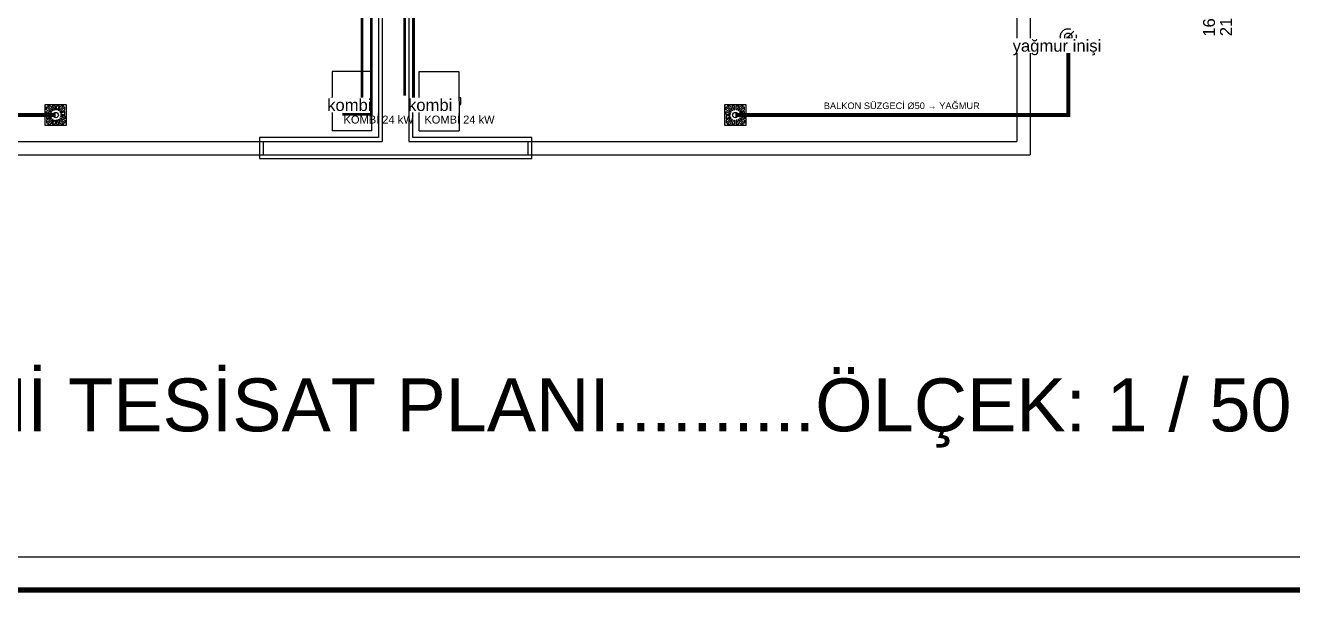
# Model space of a CAD drawing. Header units: centimetres. Extents: x -3962 to 30527, y -2 to 2802.
# Drawn here: x 10930 to 11889, y -2 to 427 of the extents above; entities that cross this region are included whole.
import ezdxf
from ezdxf.enums import TextEntityAlignment as Align

# ---------------------------------------------------------------- set-up
doc = ezdxf.new("R2010")
doc.units = ezdxf.units.CM
doc.linetypes.add('BASMA HATTI', pattern=[31, 25, -6])
doc.linetypes.add('YAGMUR HATTI', pattern=[36, 30, -6])
for name, color, linetype in [('MD-YUK-BIRIMI', 7, 'Continuous'), ('MTY-TEFRIS', 15, 'CONTINUOUS'), ('ROTAS-CIHAZ', 135, 'CONTINUOUS'), ('ROTAS-KAT-ADI', 1, 'CONTINUOUS'), ('ROTAS-MIMARI', 8, 'CONTINUOUS'), ('ROTAS-MIMARI-YAZI', 8, 'CONTINUOUS'), ('ROTAS-PAFTA', 7, 'CONTINUOUS'), ('ROTAS-SICAKSU-BORU', 1, 'BASMA HATTI'), ('ROTAS-SOGUKSU-BORU', 5, 'CONTINUOUS'), ('ROTAS-TEFRIS', 15, 'CONTINUOUS'), ('ROTAS-YAGMUR-BORUSU', 3, 'YAGMUR HATTI'), ('ROTAS-YAGMUR-BORUSU-CAP', 3, 'CONTINUOUS')]:
    doc.layers.add(name, color=color, linetype=linetype)
doc.styles.add('MTYCAPLT', font='arial.ttf', dxfattribs={"width": 0.65, "height": 1})
doc.styles.add('ROTAS', font='arial.ttf')

# ---------------------------------------------------------------- blocks, each defined once
blk = doc.blocks.new('SUZGEC1')
at = {"layer": 'MTY-TEFRIS'}
blk.add_lwpolyline([(-5, -5), (-5, 5), (5, 5), (5, -5)], close=True, dxfattribs=at)
for points in [[(-4.33, 3.86), (-1.99, 1.52, 0.029484), (-2.15, 1.27), (-4.33, 2.48)], [(-2.48, 0.33), (-4.33, 0.33), (-4.33, 1.72), (-2.41, 0.65, 0.032775)], [(-3.86, 4.33), (-2.48, 4.33), (-1.27, 2.15, 0.029484), (-1.52, 1.99)], [(-0.65, 2.41, -0.032775), (-0.33, 2.48), (-0.33, 4.33), (-1.72, 4.33)], [(0.33, 2.48), (0.33, 4.33), (1.72, 4.33), (0.65, 2.41, 0.032775)], [(1.27, 2.15), (2.48, 4.33), (3.86, 4.33), (1.52, 1.99, 0.029484)], [(4.33, 3.86), (1.99, 1.52, -0.029484), (2.15, 1.27), (4.33, 2.48)], [(4.33, 0.33), (4.33, 1.72), (2.41, 0.65, -0.032775), (2.48, 0.33)], [(-2.48, -0.33), (-4.33, -0.33), (-4.33, -1.72), (-2.41, -0.65, -0.032775)], [(-4.33, -3.86), (-1.99, -1.52, -0.029484), (-2.15, -1.27), (-4.33, -2.48)], [(-3.86, -4.33), (-2.48, -4.33), (-1.27, -2.15, -0.029484), (-1.52, -1.99)], [(-0.33, -4.33), (-1.72, -4.33), (-0.65, -2.41, 0.032775), (-0.33, -2.48)], [(0.33, -2.48), (0.33, -4.33), (1.72, -4.33), (0.65, -2.41, -0.032775)], [(2.48, -4.33), (1.27, -2.15, 0.029484), (1.52, -1.99), (3.86, -4.33)], [(4.33, -2.48), (4.33, -3.86), (1.99, -1.52, 0.029484), (2.15, -1.27)], [(4.33, -0.33), (4.33, -1.72), (2.41, -0.65, 0.032775), (2.48, -0.33)]]:
    blk.add_lwpolyline(points, format="xyb", close=True, dxfattribs=at)
blk.add_circle((0, 0), 1.25, dxfattribs=at)
at = {"layer": 'MD-YUK-BIRIMI', "color": 6, "style": 'MTYCAPLT', "width": 0.65}
for tag, p in [('PSCP_001', (-1.25, 0.75)), ('PS_001', (-0.62, -0.5))]:
    blk.add_attdef(tag, p, '', height=1, dxfattribs=at)

msp = doc.modelspace()

# ---------------------------------------------------------------- linework, layer by layer
at = {"layer": 'ROTAS-MIMARI'}
for p, q in [((11197.41, 446.24), (11197.41, 342.24)), ((11200.41, 449.24), (11200.41, 339.24)), ((11220.41, 449.24), (11220.41, 339.24)), ((11223.41, 342.24), (11223.41, 446.24)), ((11162.41, 392.24), (11162.41, 347.24)), ((11192.41, 392.24), (11162.41, 392.24)), ((11192.41, 347.24), (11192.41, 392.24)), ((11228.41, 347.24), (11228.41, 392.24)), ((11228.41, 392.24), (11258.41, 392.24)), ((11258.41, 392.24), (11258.42, 347.24)), ((11161.12, 367.24), (11161.12, 372.23)), ((11161.12, 372.23), (11162.41, 372.23)), ((11162.41, 367.24), (11161.12, 367.24)), ((11259.7, 372.23), (11258.41, 372.23)), ((11258.41, 367.24), (11259.7, 367.24)), ((11259.7, 367.24), (11259.7, 372.23)), ((11192.41, 347.24), (11162.41, 347.24)), ((11228.41, 347.24), (11258.42, 347.24)), ((10740.41, 339.24), (11110.41, 339.24)), ((11197.41, 342.24), (11107.41, 342.24)), ((11107.41, 342.24), (11107.41, 326.24)), ((11110.41, 339.24), (11110.41, 329.24)), ((11110.41, 339.24), (11200.41, 339.24)), ((11220.41, 339.24), (11310.41, 339.24)), ((11313.41, 342.24), (11223.41, 342.24)), ((11310.41, 339.24), (11310.41, 329.24)), ((11313.41, 326.24), (11313.41, 342.24)), ((10730.41, 329.24), (11110.41, 329.24)), ((11107.41, 326.24), (11313.41, 326.24)), ((11110.41, 329.24), (11310.41, 329.24))]:
    msp.add_line(p, q, dxfattribs=at)
for points in [[(11680.41, 449.24), (11680.41, 339.24)], [(11690.41, 449.24), (11690.41, 329.24)], [(11310.41, 339.24), (11680.41, 339.24)], [(11310.41, 329.24), (11690.41, 329.24)]]:
    msp.add_lwpolyline(points, dxfattribs=at)
at = {"layer": 'ROTAS-PAFTA'}
for points, const_width in [([(10000, 0), (12500, 0), (12500, 2800), (10000, 2800)], 4), ([(10025, 25), (12475, 25), (12475, 2775), (10025, 2775)], 1)]:
    msp.add_lwpolyline(points, close=True, dxfattribs=dict(at, const_width=const_width))
at = {"layer": 'ROTAS-SICAKSU-BORU', "const_width": 2}
for points in [[(11217.22, 373.82), (11217.22, 447), (11230, 447), (11230, 712.15)], [(11170.08, 359.82), (11192, 359.82), (11192, 697)]]:
    msp.add_lwpolyline(points, dxfattribs=at)
at = {"layer": 'ROTAS-SOGUKSU-BORU', "const_width": 2}
for points in [[(11163.08, 366.82), (11185, 366.82), (11185, 704), (11161, 704), (11161, 705.15), (11156.31, 705.15), (11141, 705.15), (11141, 816), (11142.97, 816), (11142.97, 819.36), (11142.97, 820), (11142.97, 956), (11053, 956), (11053, 1044), (11089, 1044)], [(11224.22, 366.82), (11224.22, 440), (11237, 440), (11237, 705.15)]]:
    msp.add_lwpolyline(points, dxfattribs=at)
at = {"layer": 'ROTAS-YAGMUR-BORUSU'}
msp.add_line((11715.04, 414.34), (11723.44, 422.74), dxfattribs=at)
at = {"layer": 'ROTAS-YAGMUR-BORUSU', "const_width": 3}
for points in [[(10953.41, 359.24), (10667.27, 359.24), (10667.27, 418.41)], [(11467.41, 359.24), (11719.24, 359.24), (11719.24, 418.54)]]:
    msp.add_lwpolyline(points, dxfattribs=at)
at = {"layer": 'ROTAS-YAGMUR-BORUSU'}
for radius in [6, 2.7]:
    msp.add_circle((11719.24, 418.54), radius, dxfattribs=at)

# ---------------------------------------------------------------- block references
at = {"layer": 'ROTAS-TEFRIS', "xscale": 1.6, "yscale": 1.6}
for p in [(10953.41, 359.24), (11467.41, 359.24)]:
    msp.add_blockref('SUZGEC1', p, dxfattribs=at)

# ---------------------------------------------------------------- texts
at = {"layer": 'ROTAS-KAT-ADI', "style": 'ROTAS'}
msp.add_text('1. KAT SIHHİ TESİSAT PLANI..........ÖLÇEK: 1 / 50', height=40, dxfattribs=at).set_placement((11250, 120), align=Align.CENTER)
at = {"layer": 'ROTAS-MIMARI-YAZI', "style": 'ROTAS'}
for s, p in [('160', (11825.71, 428.95)), ('210', (11838.51, 429.34))]:
    msp.add_text(s, height=9, rotation=90, dxfattribs=at).set_placement(p, align=Align.MIDDLE_CENTER)
at = {"layer": 'ROTAS-YAGMUR-BORUSU-CAP', "style": 'ROTAS'}
msp.add_text('BALKON SÜZGECİ Ø50 → YAĞMUR', height=5, dxfattribs=at).set_placement((11593.32, 362.24), align=Align.BOTTOM_CENTER)

# ---------------------------------------------------------------- next in the draw order: wipeouts: each hides what was drawn before it
for points in [[(11745.18, 406.16), (11676.22, 406.16), (11676.22, 417.16), (11745.18, 417.16)], [(11190.41, 361.32), (11160.51, 361.32), (11160.51, 372.32), (11190.41, 372.32)], [(11251.55, 361.32), (11221.65, 361.32), (11221.65, 372.32), (11251.55, 372.32)]]:
    msp.add_wipeout(points)

# ---------------------------------------------------------------- next in the draw order: texts
at = {"layer": 'ROTAS-CIHAZ', "style": 'ROTAS'}
for p in [(11171.08, 352.82), (11232.22, 352.82)]:
    msp.add_text('KOMBİ 24 kW', height=6, dxfattribs=at).set_placement(p)
at = {"layer": 'ROTAS-MIMARI-YAZI', "style": 'ROTAS'}
for s, p in [('yağmur inişi', (11710.7, 411.66)), ('kombi', (11175.46, 366.82)), ('kombi', (11236.6, 366.82))]:
    msp.add_text(s, height=9, dxfattribs=at).set_placement(p, align=Align.MIDDLE_CENTER)

doc.saveas('drawing.dxf')
